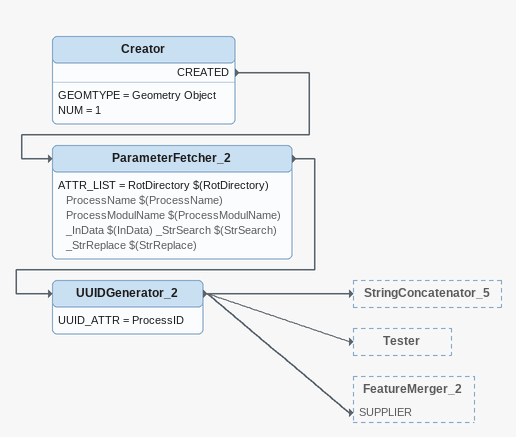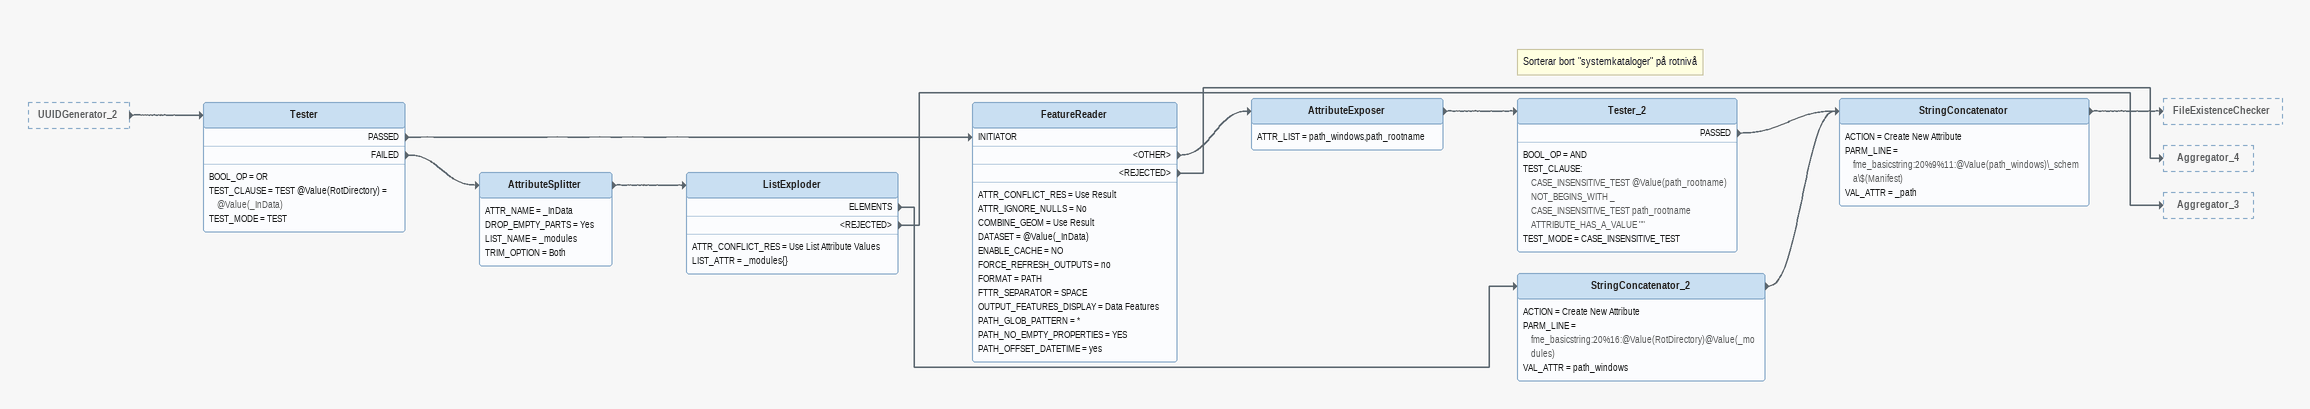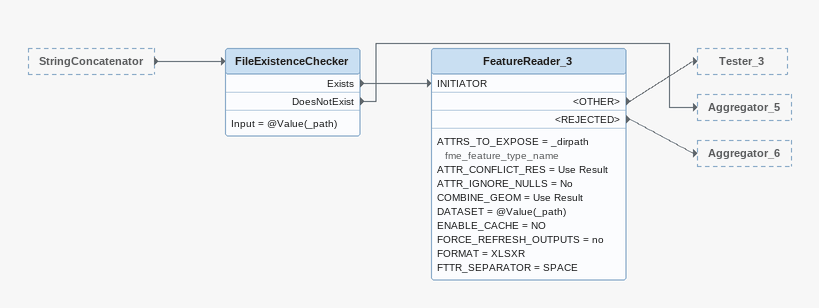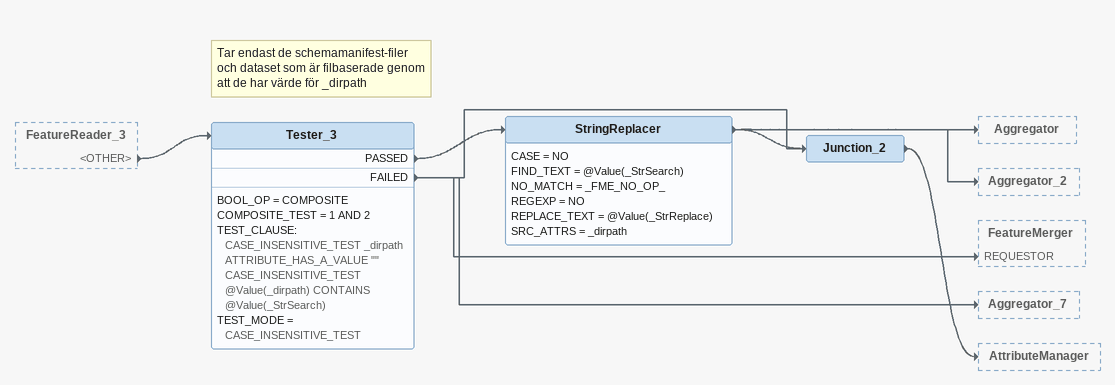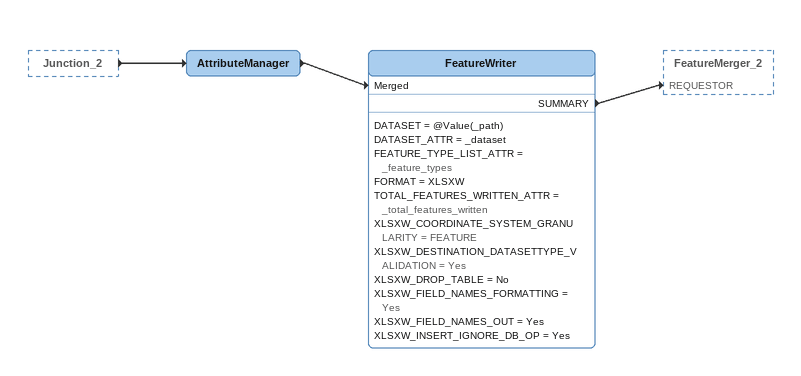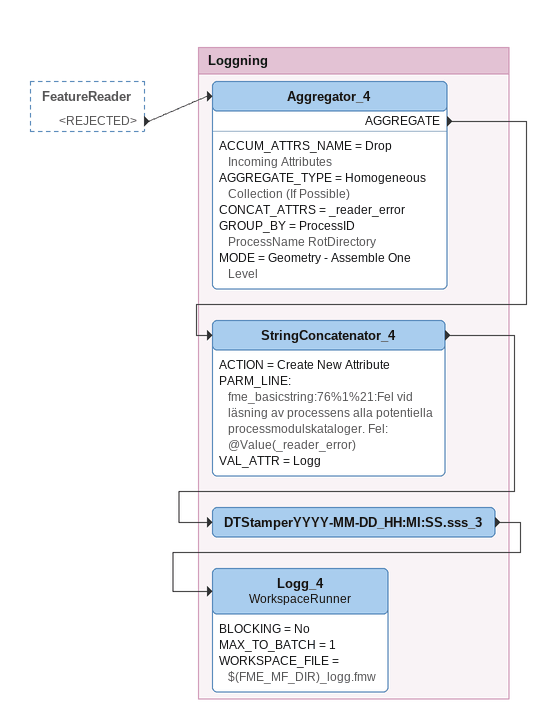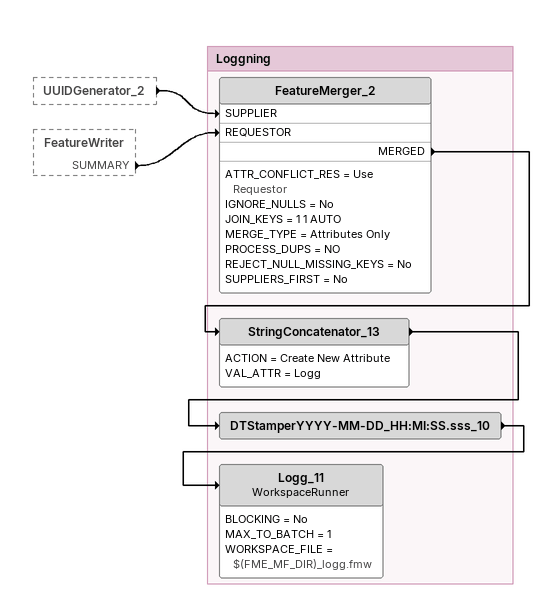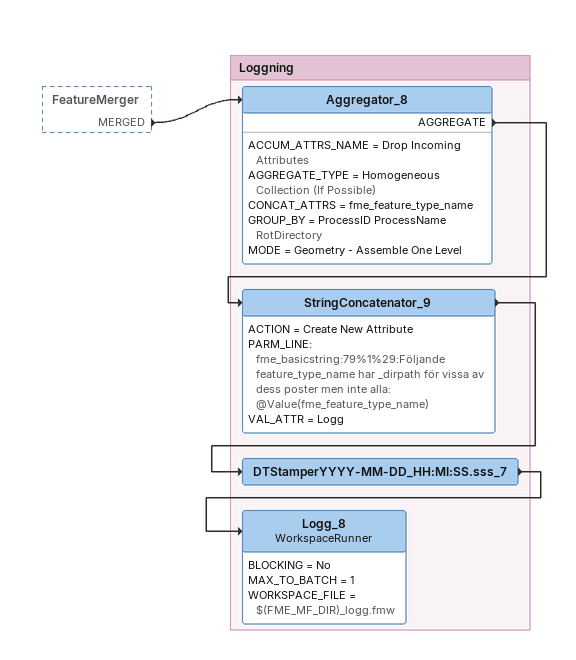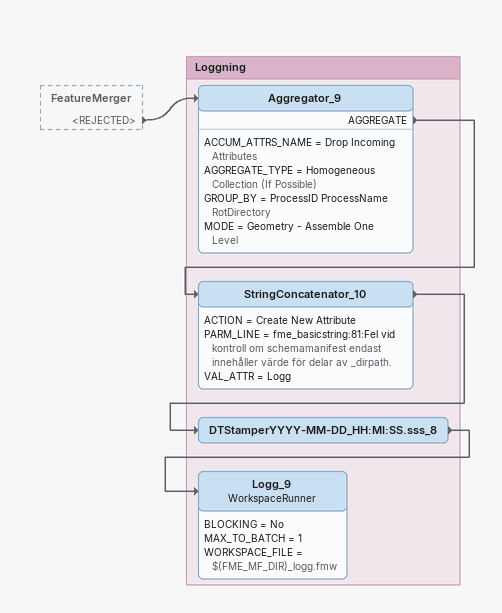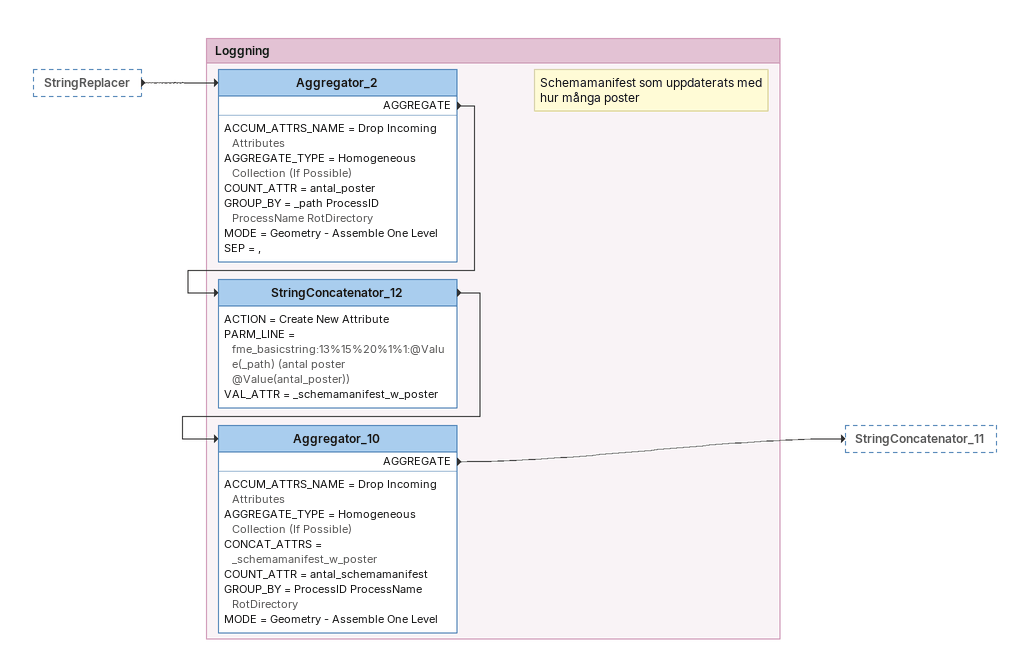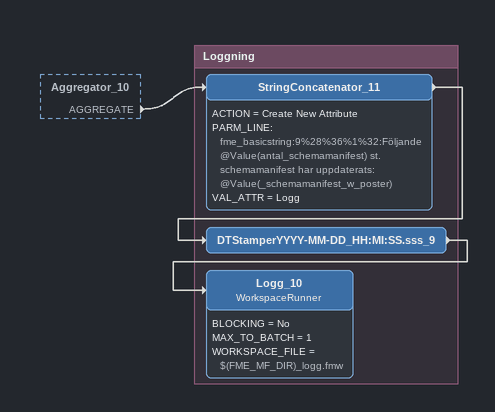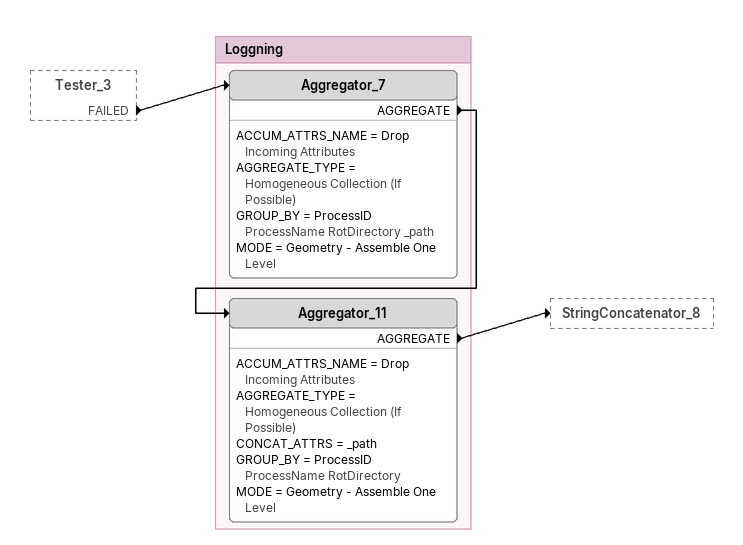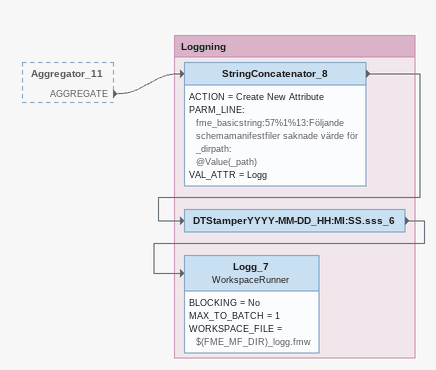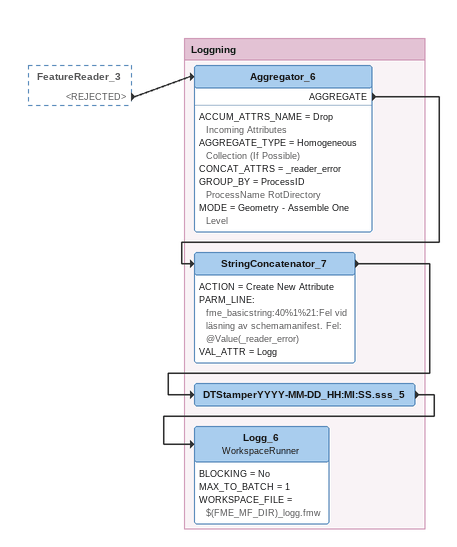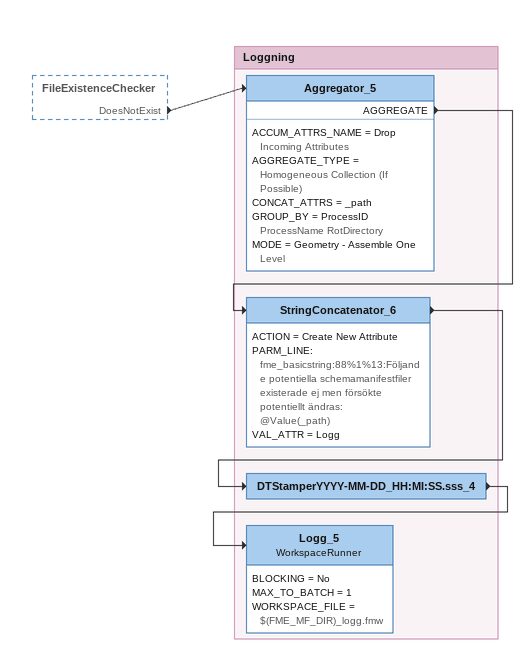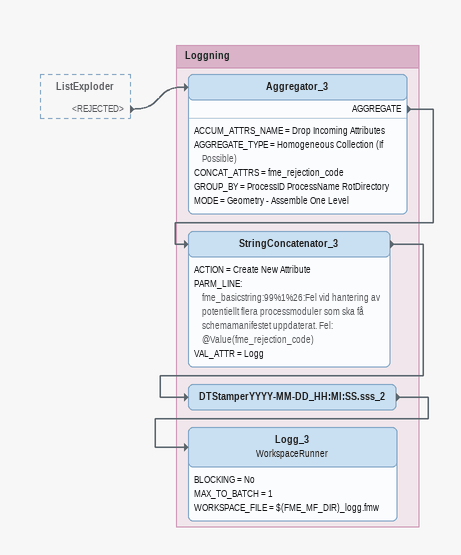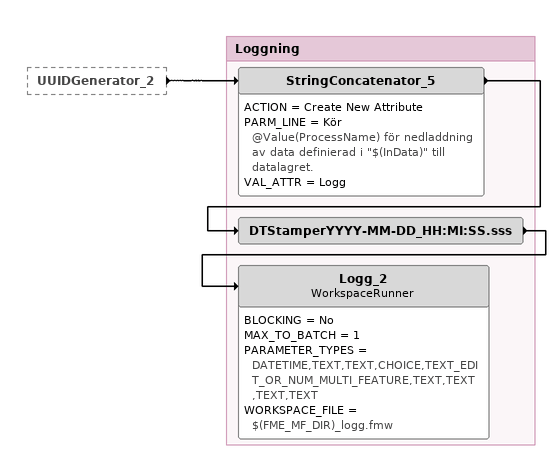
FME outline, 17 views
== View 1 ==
Creator
    GEOMTYPE = Geometry Object
    NUM = 1
    CREATED -> ParameterFetcher_2
ParameterFetcher_2
    ATTR_LIST = RotDirectory $(RotDirectory) ProcessName $(ProcessName) ProcessModulName $(ProcessModulName) _InData $(InData) _StrSearch $(StrSearch) _StrReplace $(StrReplace)
    -> UUIDGenerator_2
UUIDGenerator_2
    UUID_ATTR = ProcessID
    -> StringConcatenator_5
    -> Tester
    -> FeatureMerger_2 [SUPPLIER]

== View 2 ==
UUIDGenerator_2 [outside]
    -> Tester
Tester
    BOOL_OP = OR
    TEST_CLAUSE = TEST @Value(RotDirectory) = @Value(_InData)
    TEST_MODE = TEST
    PASSED -> FeatureReader [INITIATOR]
    FAILED -> AttributeSplitter
FeatureReader
    ATTR_CONFLICT_RES = Use Result
    ATTR_IGNORE_NULLS = No
    COMBINE_GEOM = Use Result
    DATASET = @Value(_InData)
    ENABLE_CACHE = NO
    FORCE_REFRESH_OUTPUTS = no
    FORMAT = PATH
    FTTR_SEPARATOR = SPACE
    OUTPUT_FEATURES_DISPLAY = Data Features
    PATH_GLOB_PATTERN = *
    PATH_NO_EMPTY_PROPERTIES = YES
    PATH_OFFSET_DATETIME = yes
    <OTHER> -> AttributeExposer
    <REJECTED> -> Aggregator_4
AttributeExposer
    ATTR_LIST = path_windows,path_rootname
    -> Tester_2
Note: Sorterar bort "systemkataloger" på rotnivå
Tester_2
    BOOL_OP = AND
    TEST_CLAUSE:
      CASE_INSENSITIVE_TEST @Value(path_rootname) NOT_BEGINS_WITH _
      CASE_INSENSITIVE_TEST path_rootname ATTRIBUTE_HAS_A_VALUE ""
    TEST_MODE = CASE_INSENSITIVE_TEST
    PASSED -> StringConcatenator
AttributeSplitter
    ATTR_NAME = _InData
    DROP_EMPTY_PARTS = Yes
    LIST_NAME = _modules
    TRIM_OPTION = Both
    -> ListExploder
ListExploder
    ATTR_CONFLICT_RES = Use List Attribute Values
    LIST_ATTR = _modules{}
    ELEMENTS -> StringConcatenator_2
    <REJECTED> -> Aggregator_3
StringConcatenator_2
    ACTION = Create New Attribute
    PARM_LINE = fme_basicstring:20%16:@Value(RotDirectory)@Value(_modules)
    VAL_ATTR = path_windows
    -> StringConcatenator
StringConcatenator
    ACTION = Create New Attribute
    PARM_LINE = fme_basicstring:20%9%11:@Value(path_windows)\_schema\$(Manifest)
    VAL_ATTR = _path
    -> FileExistenceChecker

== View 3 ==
StringConcatenator [outside]
    -> FileExistenceChecker
FileExistenceChecker
    Input = @Value(_path)
    Exists -> FeatureReader_3 [INITIATOR]
    DoesNotExist -> Aggregator_5
FeatureReader_3
    ATTRS_TO_EXPOSE = _dirpath fme_feature_type_name
    ATTR_CONFLICT_RES = Use Result
    ATTR_IGNORE_NULLS = No
    COMBINE_GEOM = Use Result
    DATASET = @Value(_path)
    ENABLE_CACHE = NO
    FORCE_REFRESH_OUTPUTS = no
    FORMAT = XLSXR
    FTTR_SEPARATOR = SPACE
    <OTHER> -> Tester_3
    <REJECTED> -> Aggregator_6

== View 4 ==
FeatureReader_3 [outside]
    <OTHER> -> Tester_3
Note: Tar endast de schemamanifest-filer och dataset som är filbaserade genom att de har värde för _dirpath
Tester_3
    BOOL_OP = COMPOSITE
    COMPOSITE_TEST = 1 AND 2
    TEST_CLAUSE:
      CASE_INSENSITIVE_TEST _dirpath ATTRIBUTE_HAS_A_VALUE ""
      CASE_INSENSITIVE_TEST @Value(_dirpath) CONTAINS @Value(_StrSearch)
    TEST_MODE = CASE_INSENSITIVE_TEST
    PASSED -> StringReplacer
    FAILED -> FeatureMerger [REQUESTOR]
    FAILED -> Aggregator_7
    FAILED -> Junction_2
StringReplacer
    CASE = NO
    FIND_TEXT = @Value(_StrSearch)
    NO_MATCH = _FME_NO_OP_
    REGEXP = NO
    REPLACE_TEXT = @Value(_StrReplace)
    SRC_ATTRS = _dirpath
    -> Aggregator
    -> Junction_2
    -> Aggregator_2
Junction_2
    -> AttributeManager

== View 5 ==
Junction_2 [outside]
    -> AttributeManager
AttributeManager
    -> FeatureWriter [Merged]
FeatureWriter
    DATASET = @Value(_path)
    DATASET_ATTR = _dataset
    FEATURE_TYPE_LIST_ATTR = _feature_types
    FORMAT = XLSXW
    TOTAL_FEATURES_WRITTEN_ATTR = _total_features_written
    XLSXW_COORDINATE_SYSTEM_GRANULARITY = FEATURE
    XLSXW_DESTINATION_DATASETTYPE_VALIDATION = Yes
    XLSXW_DROP_TABLE = No
    XLSXW_FIELD_NAMES_FORMATTING = Yes
    XLSXW_FIELD_NAMES_OUT = Yes
    XLSXW_INSERT_IGNORE_DB_OP = Yes
    SUMMARY -> FeatureMerger_2 [REQUESTOR]

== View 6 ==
FeatureReader [outside]
    <REJECTED> -> Aggregator_4

Bookmark: Loggning
Aggregator_4
    ACCUM_ATTRS_NAME = Drop Incoming Attributes
    AGGREGATE_TYPE = Homogeneous Collection (If Possible)
    CONCAT_ATTRS = _reader_error
    GROUP_BY = ProcessID ProcessName RotDirectory
    MODE = Geometry - Assemble One Level
    AGGREGATE -> StringConcatenator_4
StringConcatenator_4
    ACTION = Create New Attribute
    PARM_LINE:
      fme_basicstring:76%1%21:Fel vid läsning av processens alla potentiella processmodulskataloger. Fel:
      @Value(_reader_error)
    VAL_ATTR = Logg
    -> DTStamperYYYY-MM-DD_HH:MI:SS.sss_3
DTStamperYYYY-MM-DD_HH:MI:SS.sss_3
    -> Logg_4
Logg_4: WorkspaceRunner
    BLOCKING = No
    MAX_TO_BATCH = 1
    WORKSPACE_FILE = $(FME_MF_DIR)_logg.fmw

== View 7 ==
UUIDGenerator_2 [outside]
    -> FeatureMerger_2 [SUPPLIER]
FeatureWriter [outside]
    SUMMARY -> FeatureMerger_2 [REQUESTOR]

Bookmark: Loggning
FeatureMerger_2
    ATTR_CONFLICT_RES = Use Requestor
    IGNORE_NULLS = No
    JOIN_KEYS = 1 1 AUTO
    MERGE_TYPE = Attributes Only
    PROCESS_DUPS = NO
    REJECT_NULL_MISSING_KEYS = No
    SUPPLIERS_FIRST = No
    MERGED -> StringConcatenator_13
StringConcatenator_13
    ACTION = Create New Attribute
    VAL_ATTR = Logg
    -> DTStamperYYYY-MM-DD_HH:MI:SS.sss_10
DTStamperYYYY-MM-DD_HH:MI:SS.sss_10
    -> Logg_11
Logg_11: WorkspaceRunner
    BLOCKING = No
    MAX_TO_BATCH = 1
    WORKSPACE_FILE = $(FME_MF_DIR)_logg.fmw

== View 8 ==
FeatureMerger [outside]
    MERGED -> Aggregator_8

Bookmark: Loggning
Aggregator_8
    ACCUM_ATTRS_NAME = Drop Incoming Attributes
    AGGREGATE_TYPE = Homogeneous Collection (If Possible)
    CONCAT_ATTRS = fme_feature_type_name
    GROUP_BY = ProcessID ProcessName RotDirectory
    MODE = Geometry - Assemble One Level
    AGGREGATE -> StringConcatenator_9
StringConcatenator_9
    ACTION = Create New Attribute
    PARM_LINE:
      fme_basicstring:79%1%29:Följande feature_type_name har _dirpath för vissa av dess poster men inte alla:
      @Value(fme_feature_type_name)
    VAL_ATTR = Logg
    -> DTStamperYYYY-MM-DD_HH:MI:SS.sss_7
DTStamperYYYY-MM-DD_HH:MI:SS.sss_7
    -> Logg_8
Logg_8: WorkspaceRunner
    BLOCKING = No
    MAX_TO_BATCH = 1
    WORKSPACE_FILE = $(FME_MF_DIR)_logg.fmw

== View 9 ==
FeatureMerger [outside]
    <REJECTED> -> Aggregator_9

Bookmark: Loggning
Aggregator_9
    ACCUM_ATTRS_NAME = Drop Incoming Attributes
    AGGREGATE_TYPE = Homogeneous Collection (If Possible)
    GROUP_BY = ProcessID ProcessName RotDirectory
    MODE = Geometry - Assemble One Level
    AGGREGATE -> StringConcatenator_10
StringConcatenator_10
    ACTION = Create New Attribute
    PARM_LINE = fme_basicstring:81:Fel vid kontroll om schemamanifest endast innehåller värde för delar av _dirpath.
    VAL_ATTR = Logg
    -> DTStamperYYYY-MM-DD_HH:MI:SS.sss_8
DTStamperYYYY-MM-DD_HH:MI:SS.sss_8
    -> Logg_9
Logg_9: WorkspaceRunner
    BLOCKING = No
    MAX_TO_BATCH = 1
    WORKSPACE_FILE = $(FME_MF_DIR)_logg.fmw

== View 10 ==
StringReplacer [outside]
    -> Aggregator_2

Bookmark: Loggning
Note: Schemamanifest som uppdaterats med hur många poster
Aggregator_2
    ACCUM_ATTRS_NAME = Drop Incoming Attributes
    AGGREGATE_TYPE = Homogeneous Collection (If Possible)
    COUNT_ATTR = antal_poster
    GROUP_BY = _path ProcessID ProcessName RotDirectory
    MODE = Geometry - Assemble One Level
    SEP = ,
    AGGREGATE -> StringConcatenator_12
StringConcatenator_12
    ACTION = Create New Attribute
    PARM_LINE = fme_basicstring:13%15%20%1%1:@Value(_path) (antal poster @Value(antal_poster))
    VAL_ATTR = _schemamanifest_w_poster
    -> Aggregator_10
Aggregator_10
    ACCUM_ATTRS_NAME = Drop Incoming Attributes
    AGGREGATE_TYPE = Homogeneous Collection (If Possible)
    CONCAT_ATTRS = _schemamanifest_w_poster
    COUNT_ATTR = antal_schemamanifest
    GROUP_BY = ProcessID ProcessName RotDirectory
    MODE = Geometry - Assemble One Level
    AGGREGATE -> StringConcatenator_11

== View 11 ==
Aggregator_10 [outside]
    AGGREGATE -> StringConcatenator_11

Bookmark: Loggning
StringConcatenator_11
    ACTION = Create New Attribute
    PARM_LINE:
      fme_basicstring:9%28%36%1%32:Följande @Value(antal_schemamanifest) st. schemamanifest har uppdaterats:
      @Value(_schemamanifest_w_poster)
    VAL_ATTR = Logg
    -> DTStamperYYYY-MM-DD_HH:MI:SS.sss_9
DTStamperYYYY-MM-DD_HH:MI:SS.sss_9
    -> Logg_10
Logg_10: WorkspaceRunner
    BLOCKING = No
    MAX_TO_BATCH = 1
    WORKSPACE_FILE = $(FME_MF_DIR)_logg.fmw

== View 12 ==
Tester_3 [outside]
    FAILED -> Aggregator_7

Bookmark: Loggning
Aggregator_7
    ACCUM_ATTRS_NAME = Drop Incoming Attributes
    AGGREGATE_TYPE = Homogeneous Collection (If Possible)
    GROUP_BY = ProcessID ProcessName RotDirectory _path
    MODE = Geometry - Assemble One Level
    AGGREGATE -> Aggregator_11
Aggregator_11
    ACCUM_ATTRS_NAME = Drop Incoming Attributes
    AGGREGATE_TYPE = Homogeneous Collection (If Possible)
    CONCAT_ATTRS = _path
    GROUP_BY = ProcessID ProcessName RotDirectory
    MODE = Geometry - Assemble One Level
    AGGREGATE -> StringConcatenator_8

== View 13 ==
Aggregator_11 [outside]
    AGGREGATE -> StringConcatenator_8

Bookmark: Loggning
StringConcatenator_8
    ACTION = Create New Attribute
    PARM_LINE:
      fme_basicstring:57%1%13:Följande schemamanifestfiler saknade värde för _dirpath:
      @Value(_path)
    VAL_ATTR = Logg
    -> DTStamperYYYY-MM-DD_HH:MI:SS.sss_6
DTStamperYYYY-MM-DD_HH:MI:SS.sss_6
    -> Logg_7
Logg_7: WorkspaceRunner
    BLOCKING = No
    MAX_TO_BATCH = 1
    WORKSPACE_FILE = $(FME_MF_DIR)_logg.fmw

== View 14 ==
FeatureReader_3 [outside]
    <REJECTED> -> Aggregator_6

Bookmark: Loggning
Aggregator_6
    ACCUM_ATTRS_NAME = Drop Incoming Attributes
    AGGREGATE_TYPE = Homogeneous Collection (If Possible)
    CONCAT_ATTRS = _reader_error
    GROUP_BY = ProcessID ProcessName RotDirectory
    MODE = Geometry - Assemble One Level
    AGGREGATE -> StringConcatenator_7
StringConcatenator_7
    ACTION = Create New Attribute
    PARM_LINE:
      fme_basicstring:40%1%21:Fel vid läsning av schemamanifest. Fel:
      @Value(_reader_error)
    VAL_ATTR = Logg
    -> DTStamperYYYY-MM-DD_HH:MI:SS.sss_5
DTStamperYYYY-MM-DD_HH:MI:SS.sss_5
    -> Logg_6
Logg_6: WorkspaceRunner
    BLOCKING = No
    MAX_TO_BATCH = 1
    WORKSPACE_FILE = $(FME_MF_DIR)_logg.fmw

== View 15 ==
FileExistenceChecker [outside]
    DoesNotExist -> Aggregator_5

Bookmark: Loggning
Aggregator_5
    ACCUM_ATTRS_NAME = Drop Incoming Attributes
    AGGREGATE_TYPE = Homogeneous Collection (If Possible)
    CONCAT_ATTRS = _path
    GROUP_BY = ProcessID ProcessName RotDirectory
    MODE = Geometry - Assemble One Level
    AGGREGATE -> StringConcatenator_6
StringConcatenator_6
    ACTION = Create New Attribute
    PARM_LINE:
      fme_basicstring:88%1%13:Följande potentiella schemamanifestfiler existerade ej men försökte potentiellt ändras:
      @Value(_path)
    VAL_ATTR = Logg
    -> DTStamperYYYY-MM-DD_HH:MI:SS.sss_4
DTStamperYYYY-MM-DD_HH:MI:SS.sss_4
    -> Logg_5
Logg_5: WorkspaceRunner
    BLOCKING = No
    MAX_TO_BATCH = 1
    WORKSPACE_FILE = $(FME_MF_DIR)_logg.fmw

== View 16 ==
ListExploder [outside]
    <REJECTED> -> Aggregator_3

Bookmark: Loggning
Aggregator_3
    ACCUM_ATTRS_NAME = Drop Incoming Attributes
    AGGREGATE_TYPE = Homogeneous Collection (If Possible)
    CONCAT_ATTRS = fme_rejection_code
    GROUP_BY = ProcessID ProcessName RotDirectory
    MODE = Geometry - Assemble One Level
    AGGREGATE -> StringConcatenator_3
StringConcatenator_3
    ACTION = Create New Attribute
    PARM_LINE:
      fme_basicstring:99%1%26:Fel vid hantering av potentiellt flera processmoduler som ska få schemamanifestet uppdaterat. Fel:
      @Value(fme_rejection_code)
    VAL_ATTR = Logg
    -> DTStamperYYYY-MM-DD_HH:MI:SS.sss_2
DTStamperYYYY-MM-DD_HH:MI:SS.sss_2
    -> Logg_3
Logg_3: WorkspaceRunner
    BLOCKING = No
    MAX_TO_BATCH = 1
    WORKSPACE_FILE = $(FME_MF_DIR)_logg.fmw

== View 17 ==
UUIDGenerator_2 [outside]
    -> StringConcatenator_5

Bookmark: Loggning
StringConcatenator_5
    ACTION = Create New Attribute
    PARM_LINE = Kör @Value(ProcessName) för nedladdning av data definierad i "$(InData)" till datalagret.
    VAL_ATTR = Logg
    -> DTStamperYYYY-MM-DD_HH:MI:SS.sss
DTStamperYYYY-MM-DD_HH:MI:SS.sss
    -> Logg_2
Logg_2: WorkspaceRunner
    BLOCKING = No
    MAX_TO_BATCH = 1
    PARAMETER_TYPES = DATETIME,TEXT,TEXT,CHOICE,TEXT_EDIT_OR_NUM_MULTI_FEATURE,TEXT,TEXT,TEXT,TEXT
    WORKSPACE_FILE = $(FME_MF_DIR)_logg.fmw
